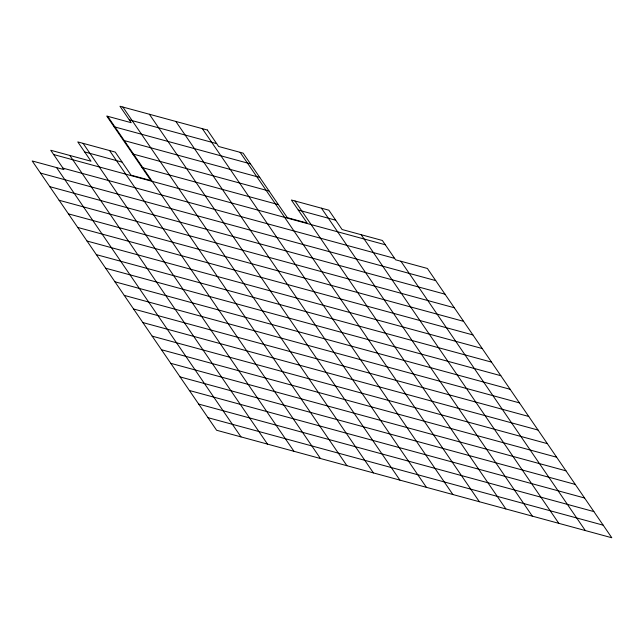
<?xml version="1.0" encoding="UTF-8"?>
<svg xmlns="http://www.w3.org/2000/svg" width="644" height="644" viewBox="0 0 644 644"><rect width="100%" height="100%" fill="white"/><g stroke="black" fill="none" stroke-linecap="round" stroke-linejoin="round"><path stroke-width="0.97" d="M129.259 119.832L216.674 143.612M114.069 126.755L250.476 163.866M123.366 140.344L259.782 177.454M132.672 153.932L269.087 191.043M84.646 151.928L122.11 162.119M141.978 167.52L278.393 204.631M298.261 210.033L335.725 220.224M53.677 154.56L385.305 244.768M62.983 168.148L394.611 258.357M40.508 173.091L435.698 280.591M49.813 186.68L445.004 294.179M59.111 200.268L454.31 307.76M68.417 213.856L463.608 321.348M77.723 227.445L472.913 334.936M87.029 241.033L482.219 348.525M96.334 254.622L491.525 362.113M105.64 268.21L500.831 375.702M114.946 281.798L510.137 389.29M124.252 295.387L519.442 402.878M133.55 308.975L528.748 416.467M142.855 322.555L538.054 430.055M152.161 336.144L547.352 443.644M161.467 349.732L556.658 457.232M170.773 363.321L565.963 470.82M180.078 376.909L575.269 484.409M189.384 390.497L584.575 497.997M198.69 404.086L593.881 511.586M207.988 417.674L603.187 525.174M400.906 261.255L585.316 530.551M361.171 234.706L558.823 523.347M321.461 208.189L532.338 516.142M294.976 200.984L505.854 508.937M240.099 152.322L479.369 501.732M202.337 128.655L452.877 494.528M175.852 121.45L426.392 487.323M149.368 114.246L399.908 480.118M122.875 107.041L373.423 472.913M107.661 116.298L346.931 465.709M109.569 150.551L320.446 458.504M83.076 143.346L293.962 451.299M69.818 155.454L267.477 444.094M56.583 167.593L240.985 436.89M207.368 130.024L119.953 106.244L131.231 122.706L106.727 116.041L150.897 180.545L131.038 175.144L115.252 152.097L77.779 141.905L91.005 161.217L50.731 150.261L63.981 169.605L32.2 160.968L216.609 430.256L611.8 537.756L427.391 268.459L395.609 259.814L382.359 240.47L342.085 229.514L328.867 210.202L291.394 200.01L307.18 223.057L287.313 217.656L243.142 153.151L218.638 146.486L207.368 130.024"/></g></svg>
